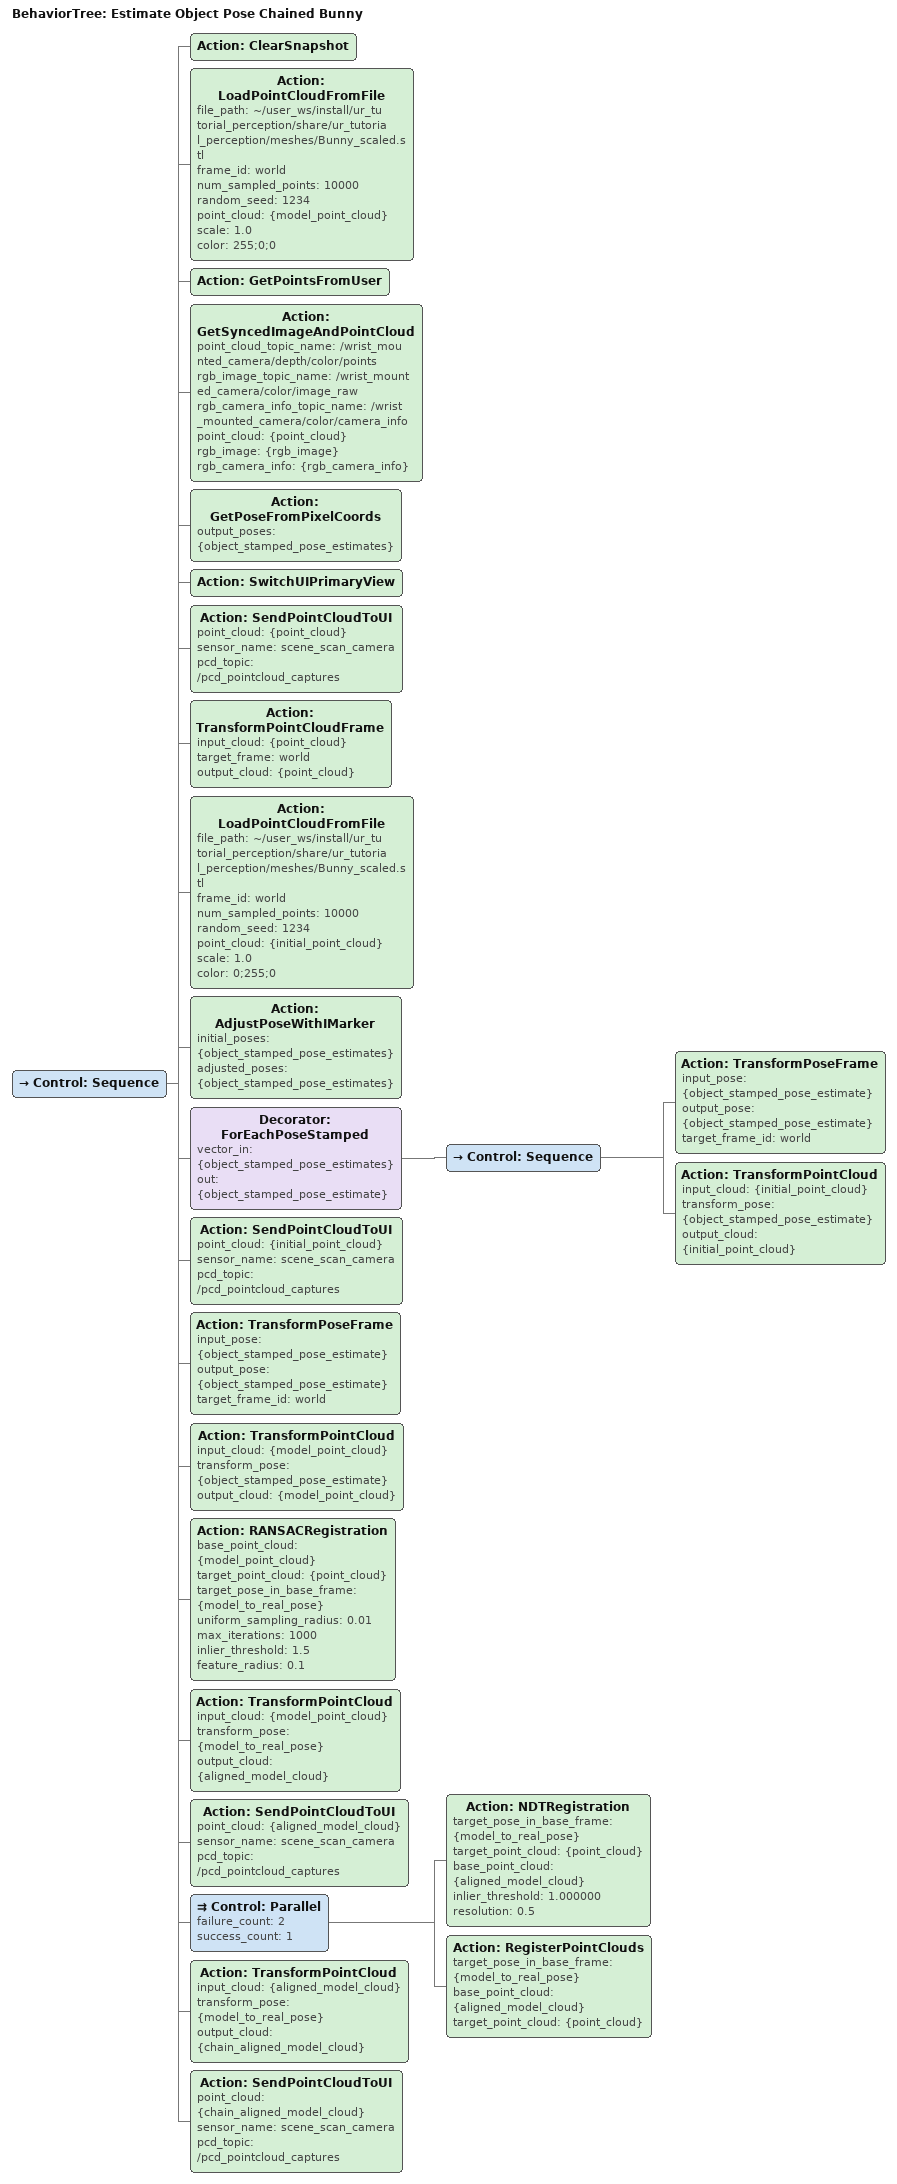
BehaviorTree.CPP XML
<?xml version='1.0' encoding='UTF-8'?>
<root BTCPP_format="4" main_tree_to_execute="Estimate Object Pose Chained Bunny">
  <BehaviorTree ID="Estimate Object Pose Chained Bunny" _description="Estimate an object pose from a reference mesh file using ICP on live point cloud data." _hardcoded="false">
    <Control ID="Sequence">
      <Action ID="ClearSnapshot"/>
      <Action ID="LoadPointCloudFromFile" file_path="~/user_ws/install/ur_tutorial_perception/share/ur_tutorial_perception/meshes/Bunny_scaled.stl" frame_id="world" num_sampled_points="10000" random_seed="1234" point_cloud="{model_point_cloud}" scale="1.0" color="255;0;0"/>
      <Action ID="GetPointsFromUser"/>
      <Action ID="GetSyncedImageAndPointCloud" point_cloud_topic_name="/wrist_mounted_camera/depth/color/points" rgb_image_topic_name="/wrist_mounted_camera/color/image_raw" rgb_camera_info_topic_name="/wrist_mounted_camera/color/camera_info" point_cloud="{point_cloud}" rgb_image="{rgb_image}" rgb_camera_info="{rgb_camera_info}"/>
      <Action ID="GetPoseFromPixelCoords" output_poses="{object_stamped_pose_estimates}"/>
      <Action ID="SwitchUIPrimaryView"/>
      <Action ID="SendPointCloudToUI" point_cloud="{point_cloud}" sensor_name="scene_scan_camera" pcd_topic="/pcd_pointcloud_captures"/>
      <Action ID="TransformPointCloudFrame" input_cloud="{point_cloud}" target_frame="world" output_cloud="{point_cloud}"/>
      <Action ID="LoadPointCloudFromFile" file_path="~/user_ws/install/ur_tutorial_perception/share/ur_tutorial_perception/meshes/Bunny_scaled.stl" frame_id="world" num_sampled_points="10000" random_seed="1234" point_cloud="{initial_point_cloud}" scale="1.0" color="0;255;0"/>
      <Action ID="AdjustPoseWithIMarker" initial_poses="{object_stamped_pose_estimates}" adjusted_poses="{object_stamped_pose_estimates}"/>
      <Decorator ID="ForEachPoseStamped" vector_in="{object_stamped_pose_estimates}" out="{object_stamped_pose_estimate}">
        <Control ID="Sequence">
          <Action ID="TransformPoseFrame" input_pose="{object_stamped_pose_estimate}" output_pose="{object_stamped_pose_estimate}" target_frame_id="world"/>
          <Action ID="TransformPointCloud" input_cloud="{initial_point_cloud}" transform_pose="{object_stamped_pose_estimate}" output_cloud="{initial_point_cloud}"/>
        </Control>
      </Decorator>
      <Action ID="SendPointCloudToUI" point_cloud="{initial_point_cloud}" sensor_name="scene_scan_camera" pcd_topic="/pcd_pointcloud_captures"/>
      <Action ID="TransformPoseFrame" input_pose="{object_stamped_pose_estimate}" output_pose="{object_stamped_pose_estimate}" target_frame_id="world"/>
      <Action ID="TransformPointCloud" input_cloud="{model_point_cloud}" transform_pose="{object_stamped_pose_estimate}" output_cloud="{model_point_cloud}"/>
      <Action ID="RANSACRegistration" base_point_cloud="{model_point_cloud}" target_point_cloud="{point_cloud}" target_pose_in_base_frame="{model_to_real_pose}" uniform_sampling_radius="0.01" max_iterations="1000" inlier_threshold="1.5" feature_radius="0.1"/>
      <Action ID="TransformPointCloud" input_cloud="{model_point_cloud}" transform_pose="{model_to_real_pose}" output_cloud="{aligned_model_cloud}"/>
      <Action ID="SendPointCloudToUI" point_cloud="{aligned_model_cloud}" sensor_name="scene_scan_camera" pcd_topic="/pcd_pointcloud_captures"/>
      <Control ID="Parallel" failure_count="2" success_count="1">
        <Action ID="NDTRegistration" target_pose_in_base_frame="{model_to_real_pose}" target_point_cloud="{point_cloud}" base_point_cloud="{aligned_model_cloud}" inlier_threshold="1.000000" resolution="0.5"/>
        <Action ID="RegisterPointClouds" target_pose_in_base_frame="{model_to_real_pose}" base_point_cloud="{aligned_model_cloud}" target_point_cloud="{point_cloud}"/>
      </Control>
      <Action ID="TransformPointCloud" input_cloud="{aligned_model_cloud}" transform_pose="{model_to_real_pose}" output_cloud="{chain_aligned_model_cloud}"/>
      <Action ID="SendPointCloudToUI" point_cloud="{chain_aligned_model_cloud}" sensor_name="scene_scan_camera" pcd_topic="/pcd_pointcloud_captures"/>
    </Control>
  </BehaviorTree>
</root>
